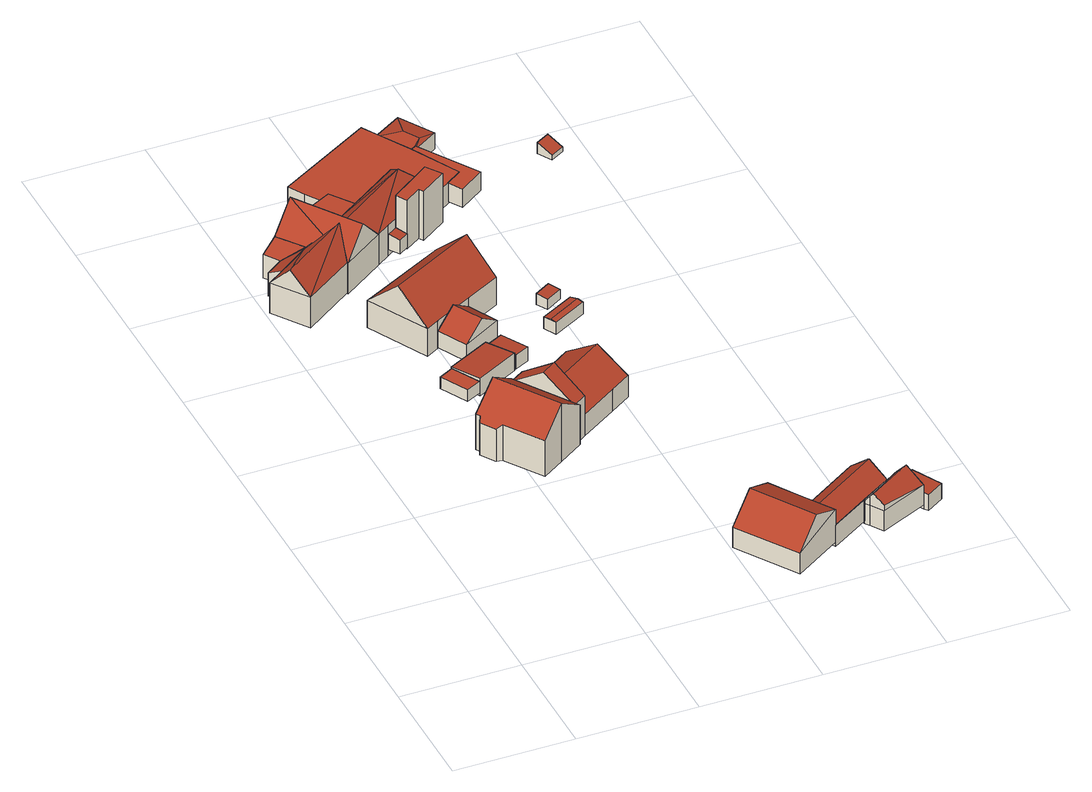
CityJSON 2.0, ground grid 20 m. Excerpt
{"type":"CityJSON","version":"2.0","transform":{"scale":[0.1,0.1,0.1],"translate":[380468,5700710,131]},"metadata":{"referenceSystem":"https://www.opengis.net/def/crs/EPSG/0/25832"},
"CityObjects":{
"building1":{"type":"Building","attributes":{"Gemeindeschluessel":"05911000","Geometrietyp2DReferenz":"3000","function":"31001_1010","roofType":"3100","measuredHeight":10.72,"storeysAboveGround":2},"address":[{"country":"Germany","locality":"Bochum","thoroughfareNumber":"155","thoroughfareName":"Auf dem Kalwes"}],"geometry":[{"type":"Solid","lod":"2","boundaries":[[[[0,1,2,3]],[[4,5,1,0]],[[6,7,5,4]],[[8,9,7,6]],[[10,11,9,8]],[[12,13,11,10]],[[14,15,13,12]],[[16,17,15,14]],[[18,19,17,16]],[[20,21,19,18]],[[3,2,21,20]],[[14,12,10,8,16]],[[6,4,0,3,20,18,16,8]],[[1,5,7,9,11,13,15,17,19,21,2]]]],"semantics":{"surfaces":[{"type":"WallSurface"},{"type":"RoofSurface"},{"type":"GroundSurface"}],"values":[[0,0,0,0,0,0,0,0,0,0,0,1,1,2]]}}]},
"building2":{"type":"Building","attributes":{"Gemeindeschluessel":"05911000","Geometrietyp2DReferenz":"3000","function":"31001_2463","roofType":"1000","measuredHeight":2.13,"storeysAboveGround":1},"geometry":[{"type":"Solid","lod":"2","boundaries":[[[[22,23,24,25]],[[26,27,23,22]],[[28,29,27,26]],[[25,24,29,28]],[[26,22,25,28]],[[23,27,29,24]]]],"semantics":{"surfaces":[{"type":"WallSurface"},{"type":"RoofSurface"},{"type":"GroundSurface"}],"values":[[0,0,0,0,1,2]]}}]},
"building3":{"type":"Building","attributes":{"Gemeindeschluessel":"05911000","Geometrietyp2DReferenz":"3000","function":"31001_2463","roofType":"2100","measuredHeight":3.19,"storeysAboveGround":1},"geometry":[{"type":"Solid","lod":"2","boundaries":[[[[30,31,32,33]],[[34,35,31,30]],[[36,37,35,34]],[[33,32,37,36]],[[34,30,33,36]],[[31,35,37,32]]]],"semantics":{"surfaces":[{"type":"WallSurface"},{"type":"RoofSurface"},{"type":"GroundSurface"}],"values":[[0,0,0,0,1,2]]}}]},
"building4":{"type":"Building","attributes":{"Gemeindeschluessel":"05911000","Geometrietyp2DReferenz":"3000","function":"31001_1010","roofType":"3100","measuredHeight":5.81,"storeysAboveGround":1},"geometry":[{"type":"Solid","lod":"2","boundaries":[[[[38,39,40,41]],[[42,43,39,38]],[[44,45,43,42]],[[41,40,45,44]],[[38,46,42]],[[44,47,41]],[[41,47,46,38]],[[42,46,47,44]],[[39,43,45,40]]]],"semantics":{"surfaces":[{"type":"WallSurface"},{"type":"RoofSurface"},{"type":"GroundSurface"}],"values":[[0,0,0,0,0,0,1,1,2]]}}]},
"building5":{"type":"Building","attributes":{"Gemeindeschluessel":"05911000","Geometrietyp2DReferenz":"3000","function":"31001_1010"},"children":["building5-1","building5-2"]},
"building5-1":{"type":"BuildingPart","attributes":{"roofType":"5000","measuredHeight":11.32,"storeysAboveGround":2},"parents":["building5"],"geometry":[{"type":"Solid","lod":"2","boundaries":[[[[48,49,50,51]],[[52,53,49,48]],[[54,55,56,53,52]],[[51,50,57,58,59]],[[60,54,52,48,61]],[[59,60,61,51]],[[62,63,54,60,59]],[[51,61,48]],[[49,53,56,57,50]],[[58,62,59]],[[55,54,63]],[[57,56,55,58]],[[55,63,62,58]]]],"semantics":{"surfaces":[{"type":"WallSurface"},{"type":"RoofSurface"},{"type":"GroundSurface"},{"type":"ClosureSurface"}],"values":[[0,0,0,0,1,1,0,0,2,0,0,3,3]]}}]},
"building5-2":{"type":"BuildingPart","attributes":{"roofType":"3100","measuredHeight":7.45,"storeysAboveGround":2},"parents":["building5"],"geometry":[{"type":"Solid","lod":"2","boundaries":[[[[64,65,66,67]],[[68,69,65,64]],[[58,57,69,68]],[[67,66,56,55]],[[63,70,71,67,55]],[[68,64,71,70,62,58]],[[71,64,67]],[[65,69,57,56,66]],[[57,58,55,56]],[[63,62,70]],[[62,63,55,58]]]],"semantics":{"surfaces":[{"type":"WallSurface"},{"type":"RoofSurface"},{"type":"GroundSurface"},{"type":"ClosureSurface"}],"values":[[0,0,0,0,1,1,0,2,3,0,3]]}}]},
"building6":{"type":"Building","attributes":{"Gemeindeschluessel":"05911000","Geometrietyp2DReferenz":"3000","function":"31001_1010","roofType":"5000","measuredHeight":10.37,"storeysAboveGround":1},"address":[{"country":"Germany","locality":"Bochum","thoroughfareNumber":"151","thoroughfareName":"Auf dem Kalwes"}],"geometry":[{"type":"Solid","lod":"2","boundaries":[[[[72,73,74,75]],[[76,77,73,72]],[[78,79,77,76]],[[80,81,79,78]],[[82,83,81,80]],[[75,74,83,82]],[[84,72,75,85]],[[76,84,85,82,80,78]],[[72,84,76]],[[82,85,75]],[[73,77,79,81,83,74]]]],"semantics":{"surfaces":[{"type":"WallSurface"},{"type":"RoofSurface"},{"type":"GroundSurface"}],"values":[[0,0,0,0,0,0,1,1,0,0,2]]}}]},
"building7":{"type":"Building","attributes":{"Gemeindeschluessel":"05911000","Geometrietyp2DReferenz":"3000","function":"31001_1100"},"children":["building7-1","building7-2","building7-3","building7-4","building7-5","building7-6"]},
"building7-1":{"type":"BuildingPart","attributes":{"roofType":"5000","measuredHeight":9.36,"storeysAboveGround":1},"parents":["building7"],"geometry":[{"type":"Solid","lod":"2","boundaries":[[[[86,87,88,89]],[[90,91,87,86]],[[92,93,91,90]],[[94,95,89]],[[95,94,96]],[[90,96,94,92]],[[86,89,95]],[[86,95,96]],[[96,90,86]],[[97,88,87,91,93]],[[94,97,93,92]],[[89,88,97,94]]]],"semantics":{"surfaces":[{"type":"WallSurface"},{"type":"RoofSurface"},{"type":"GroundSurface"},{"type":"ClosureSurface"}],"values":[[0,0,0,1,1,1,1,1,0,2,3,3]]}}]},
"building7-2":{"type":"BuildingPart","attributes":{"roofType":"3100","measuredHeight":10.12,"storeysAboveGround":1},"parents":["building7"],"geometry":[{"type":"Solid","lod":"2","boundaries":[[[[98,99,100,101]],[[89,88,99,98]],[[102,103,104,105]],[[106,107,103,102]],[[101,108,106,102,109]],[[110,109,102]],[[109,110,98]],[[94,89,111,98,110,105]],[[111,89,98]],[[109,98,101]],[[102,105,110]],[[112,100,99,88,97,104,103,107]],[[100,112,108,101]],[[108,112,107,106]],[[94,97,88,89]],[[97,94,105,104]]]],"semantics":{"surfaces":[{"type":"WallSurface"},{"type":"RoofSurface"},{"type":"GroundSurface"},{"type":"ClosureSurface"}],"values":[[0,0,0,0,1,1,1,1,0,0,0,2,3,3,3,3]]}}]},
"building7-3":{"type":"BuildingPart","attributes":{"roofType":"3200","measuredHeight":9.25,"storeysAboveGround":1},"parents":["building7"],"geometry":[{"type":"Solid","lod":"2","boundaries":[[[[113,114,115,116]],[[117,118,114,113]],[[119,120,118,117]],[[121,122,120,119]],[[123,124,122,121]],[[101,100,124,123]],[[113,125,117]],[[126,108,101]],[[125,113,116,108]],[[108,126,125]],[[123,121,119,117,125,101]],[[125,126,101]],[[114,118,120,122,124,100,112,115]],[[108,112,100,101]],[[116,115,112,108]]]],"semantics":{"surfaces":[{"type":"WallSurface"},{"type":"RoofSurface"},{"type":"GroundSurface"},{"type":"ClosureSurface"}],"values":[[0,0,0,0,0,0,1,1,1,1,1,1,2,3,3]]}}]},
"building7-4":{"type":"BuildingPart","attributes":{"roofType":"1000","measuredHeight":5.61,"storeysAboveGround":1},"parents":["building7"],"geometry":[{"type":"Solid","lod":"2","boundaries":[[[[127,128,107,106]],[[116,115,128,127]],[[116,127,106,108]],[[128,115,112,107]],[[108,112,115,116]],[[106,107,112,108]]]],"semantics":{"surfaces":[{"type":"WallSurface"},{"type":"RoofSurface"},{"type":"GroundSurface"},{"type":"ClosureSurface"}],"values":[[0,0,1,2,3,3]]}}]},
"building7-5":{"type":"BuildingPart","attributes":{"roofType":"2100","measuredHeight":5.61,"storeysAboveGround":1},"parents":["building7"],"geometry":[{"type":"Solid","lod":"2","boundaries":[[[[129,130,93,92]],[[131,132,130,129]],[[131,129,92,94]],[[130,132,97,93]],[[132,131,94,97]],[[92,93,97,94]]]],"semantics":{"surfaces":[{"type":"WallSurface"},{"type":"RoofSurface"},{"type":"GroundSurface"},{"type":"ClosureSurface"}],"values":[[0,0,1,2,3,3]]}}]},
"building7-6":{"type":"BuildingPart","attributes":{"roofType":"2100","measuredHeight":5.63,"storeysAboveGround":1},"parents":["building7"],"geometry":[{"type":"Solid","lod":"2","boundaries":[[[[133,134,132,131]],[[105,104,134,133]],[[105,133,131,135]],[[134,104,97,132]],[[105,135,94]],[[105,94,97,104]],[[94,135,131]],[[132,97,94,131]]]],"semantics":{"surfaces":[{"type":"WallSurface"},{"type":"RoofSurface"},{"type":"GroundSurface"},{"type":"ClosureSurface"}],"values":[[0,0,1,2,0,3,0,3]]}}]},
"building8":{"type":"Building","attributes":{"Gemeindeschluessel":"05911000","Geometrietyp2DReferenz":"3000","function":"31001_2729","roofType":"2100","measuredHeight":2.58,"storeysAboveGround":1},"geometry":[{"type":"Solid","lod":"2","boundaries":[[[[136,137,138,139]],[[140,141,137,136]],[[142,143,141,140]],[[139,138,143,142]],[[140,136,139,142]],[[137,141,143,138]]]],"semantics":{"surfaces":[{"type":"WallSurface"},{"type":"RoofSurface"},{"type":"GroundSurface"}],"values":[[0,0,0,0,1,2]]}}]},
"building9":{"type":"Building","attributes":{"Gemeindeschluessel":"05911000","Geometrietyp2DReferenz":"3000","function":"31001_1010","roofType":"5000","measuredHeight":8.21,"storeysAboveGround":1},"address":[{"country":"Germany","locality":"Bochum","thoroughfareNumber":"159","thoroughfareName":"Auf dem Kalwes"}],"geometry":[{"type":"Solid","lod":"2","boundaries":[[[[144,145,146,147]],[[148,149,145,144]],[[150,151,149,148]],[[152,153,151,150]],[[147,146,153,152]],[[148,144,154,155,150]],[[155,154,147,152]],[[147,154,144]],[[150,155,152]],[[145,149,151,153,146]]]],"semantics":{"surfaces":[{"type":"WallSurface"},{"type":"RoofSurface"},{"type":"GroundSurface"}],"values":[[0,0,0,0,0,1,1,0,0,2]]}}]},
"building10":{"type":"Building","attributes":{"Gemeindeschluessel":"05911000","Geometrietyp2DReferenz":"3000","function":"51009_1610","roofType":"2100","measuredHeight":2.77},"geometry":[{"type":"Solid","lod":"2","boundaries":[[[[156,157,158,159]],[[160,161,157,156]],[[162,163,161,160]],[[159,158,163,162]],[[160,156,159,162]],[[157,161,163,158]]]],"semantics":{"surfaces":[{"type":"WallSurface"},{"type":"RoofSurface"},{"type":"GroundSurface"}],"values":[[0,0,0,0,1,2]]}}]},
"building11":{"type":"Building","attributes":{"Gemeindeschluessel":"05911000","Geometrietyp2DReferenz":"3000","function":"31001_1100","roofType":"9999","measuredHeight":9,"storeysAboveGround":1},"geometry":[{"type":"Solid","lod":"2","boundaries":[[[[164,165,166,167,168,169]],[[167,170,171,168]],[[166,172,170,167]],[[165,173,172,166]],[[164,174,173,165]],[[169,175,174,164]],[[168,171,175,169]],[[170,172,173,174,175,171]]]],"semantics":{"surfaces":[{"type":"RoofSurface"},{"type":"WallSurface"},{"type":"GroundSurface"}],"values":[[0,1,1,1,1,1,1,2]]}}]},
"building12":{"type":"Building","attributes":{"Gemeindeschluessel":"05911000","Geometrietyp2DReferenz":"3000","function":"31001_1313","roofType":"3100","measuredHeight":2.42,"storeysAboveGround":1},"geometry":[{"type":"Solid","lod":"2","boundaries":[[[[176,177,178,179]],[[180,181,177,176]],[[182,183,181,180]],[[179,178,183,182]],[[176,184,180]],[[182,185,179]],[[179,185,184,176]],[[180,184,185,182]],[[177,181,183,178]]]],"semantics":{"surfaces":[{"type":"WallSurface"},{"type":"RoofSurface"},{"type":"GroundSurface"}],"values":[[0,0,0,0,0,0,1,1,2]]}}]},
"building13":{"type":"Building","attributes":{"Gemeindeschluessel":"05911000","Geometrietyp2DReferenz":"3000","function":"31001_1010","roofType":"5000","measuredHeight":6.58,"storeysAboveGround":1},"geometry":[{"type":"Solid","lod":"2","boundaries":[[[[186,187,188,189]],[[190,191,187,186]],[[192,193,191,190]],[[194,195,193,192]],[[196,197,195,194]],[[198,199,197,196]],[[200,201,199,198]],[[202,203,201,200]],[[189,188,203,202]],[[189,204,205,206,207,208]],[[207,206,209,210,211,192,212]],[[212,192,190]],[[211,194,192]],[[211,210,196,194]],[[210,209,198,196]],[[209,206,205,200,198]],[[208,207,212,190,186]],[[205,204,202,200]],[[204,189,202]],[[208,186,189]],[[187,191,193,195,197,199,201,203,188]]]],"semantics":{"surfaces":[{"type":"WallSurface"},{"type":"RoofSurface"},{"type":"GroundSurface"}],"values":[[0,0,0,0,0,0,0,0,0,1,1,0,0,0,0,0,0,0,0,0,2]]}}]},
"building14":{"type":"Building","attributes":{"Gemeindeschluessel":"05911000","Geometrietyp2DReferenz":"3000","function":"31001_1100","roofType":"1000","measuredHeight":3.82,"storeysAboveGround":1},"geometry":[{"type":"Solid","lod":"2","boundaries":[[[[213,214,215,216]],[[217,218,214,213]],[[219,220,218,217]],[[221,222,220,219]],[[223,224,222,221]],[[225,226,224,223]],[[227,228,226,225]],[[229,230,228,227]],[[231,232,230,229]],[[233,234,232,231]],[[216,215,234,233]],[[231,229,227,225,223,221,219,217,213,216,233]],[[214,218,220,222,224,226,228,230,232,234,215]]]],"semantics":{"surfaces":[{"type":"WallSurface"},{"type":"RoofSurface"},{"type":"GroundSurface"}],"values":[[0,0,0,0,0,0,0,0,0,0,0,1,2]]}}]},
"building15":{"type":"Building","attributes":{"Gemeindeschluessel":"05911000","Geometrietyp2DReferenz":"3000","function":"31001_1313","roofType":"2100","measuredHeight":2.02,"storeysAboveGround":1},"geometry":[{"type":"Solid","lod":"2","boundaries":[[[[235,236,237,238]],[[239,240,236,235]],[[241,242,240,239]],[[238,237,242,241]],[[239,235,238,241]],[[236,240,242,237]]]],"semantics":{"surfaces":[{"type":"WallSurface"},{"type":"RoofSurface"},{"type":"GroundSurface"}],"values":[[0,0,0,0,1,2]]}}]},
"building16":{"type":"Building","attributes":{"Gemeindeschluessel":"05911000","Geometrietyp2DReferenz":"3000","function":"31001_1010","roofType":"5000","measuredHeight":6.08,"storeysAboveGround":1},"geometry":[{"type":"Solid","lod":"2","boundaries":[[[[243,244,245,246]],[[247,248,244,243]],[[249,250,248,247]],[[251,252,250,249]],[[253,254,252,251]],[[255,256,254,253]],[[257,258,256,255]],[[259,260,258,257]],[[246,245,260,259]],[[261,262,263,264,265,266,267,268]],[[253,269,266,265,270]],[[267,266,269,251,249]],[[269,253,251]],[[270,265,264,257,255]],[[270,255,253]],[[268,267,249,247]],[[264,263,259,257]],[[263,262,246,259]],[[262,261,243,246]],[[261,268,247,243]],[[244,248,250,252,254,256,258,260,245]]]],"semantics":{"surfaces":[{"type":"WallSurface"},{"type":"RoofSurface"},{"type":"GroundSurface"}],"values":[[0,0,0,0,0,0,0,0,0,1,1,0,0,0,0,0,0,0,0,0,2]]}}]},
"building17":{"type":"Building","attributes":{"Gemeindeschluessel":"05911000","Geometrietyp2DReferenz":"3000","function":"51009_1610","roofType":"1000","measuredHeight":3.46},"geometry":[{"type":"Solid","lod":"2","boundaries":[[[[271,272,273,225]],[[274,275,272,271]],[[276,277,275,274]],[[278,279,277,276]],[[227,280,279,278]],[[225,273,280,227]],[[278,276,274,271,225,227]],[[272,275,277,279,280,273]]]],"semantics":{"surfaces":[{"type":"WallSurface"},{"type":"RoofSurface"},{"type":"GroundSurface"}],"values":[[0,0,0,0,0,0,1,2]]}}]},
"building18":{"type":"Building","attributes":{"Gemeindeschluessel":"05911000","Geometrietyp2DReferenz":"3000","function":"51009_1610","roofType":"5000","measuredHeight":3.62},"geometry":[{"type":"Solid","lod":"2","boundaries":[[[[281,282,283,284]],[[285,286,282,281]],[[287,288,286,285]],[[289,290,288,287]],[[284,283,290,289]],[[287,285,291]],[[291,289,287]],[[291,285,281,292]],[[281,284,292]],[[292,284,289,291]],[[282,286,288,290,283]]]],"semantics":{"surfaces":[{"type":"WallSurface"},{"type":"RoofSurface"},{"type":"GroundSurface"}],"values":[[0,0,0,0,0,1,1,1,1,1,2]]}}]},
"building19":{"type":"Building","attributes":{"Gemeindeschluessel":"05911000","Geometrietyp2DReferenz":"3000","function":"31001_2463","roofType":"2100","measuredHeight":3.2,"storeysAboveGround":1},"geometry":[{"type":"Solid","lod":"2","boundaries":[[[[293,294,295,296]],[[297,298,294,293]],[[299,300,298,297]],[[301,302,300,299]],[[303,304,302,301]],[[296,295,304,303]],[[301,299,297,293,296,303]],[[294,298,300,302,304,295]]]],"semantics":{"surfaces":[{"type":"WallSurface"},{"type":"RoofSurface"},{"type":"GroundSurface"}],"values":[[0,0,0,0,0,0,1,2]]}}]},
"building20":{"type":"Building","attributes":{"Gemeindeschluessel":"05911000","Geometrietyp2DReferenz":"3000","function":"31001_1313","roofType":"2100","measuredHeight":2,"storeysAboveGround":1},"geometry":[{"type":"Solid","lod":"2","boundaries":[[[[305,306,307,308]],[[309,310,306,305]],[[311,312,310,309]],[[308,307,312,311]],[[309,305,308,311]],[[306,310,312,307]]]],"semantics":{"surfaces":[{"type":"WallSurface"},{"type":"RoofSurface"},{"type":"GroundSurface"}],"values":[[0,0,0,0,1,2]]}}]}
},
"vertices":[
[125,444,110],[125,444,51],[141,420,51],[141,420,110],[129,452,117],[129,452,51],[125,459,117],[125,459,51],[163,483,158],[163,483,51],[205,511,123],[205,511,51],[267,417,124],[267,417,51],[272,409,124],[272,409,51],[230,381,158],[230,381,51],[193,356,117],[193,356,51],[151,418,117],[151,418,51],
[165,640,66],[165,640,45],[141,627,45],[141,627,66],[190,594,66],[190,594,45],[165,581,66],[165,581,45],
[263,632,71],[263,632,39],[237,680,39],[237,680,66],[191,594,71],[191,594,39],[166,644,66],[166,644,39],
[273,719,69],[273,719,36],[248,768,36],[248,768,69],[208,684,67],[208,684,36],[183,733,67],[183,733,36],[241,702,94],[216,751,94],
[205,511,118],[205,511,45],[267,417,45],[267,417,119],[230,527,118],[230,527,45],[232,524,120],[232,524,84],[232,524,45],[290,433,45],[290,433,84],[290,433,119],[261,479,158],[237,463,158],[261,478,119],[261,479,119],
[388,497,84],[388,497,45],[328,589,45],[328,589,84],[353,474,84],[353,474,45],[261,479,120],[358,543,120],
[253,899,84],[253,899,34],[108,823,34],[108,823,84],[306,798,85],[306,798,34],[248,768,85],[248,768,34],[183,733,85],[183,733,34],[161,721,85],[161,721,34],[280,848,138],[135,771,138],
[43,884,67],[43,884,11],[127,942,11],[127,942,67],[2,942,67],[2,942,11],[31,962,67],[31,962,11],[86,1001,67],[136,991,105],[22,913,105],[86,1001,11],
[128,940,67],[128,940,11],[198,988,11],[198,988,67],[125,1093,67],[125,1093,11],[55,1045,11],[55,1045,67],[127,1089,67],[127,1089,11],[157,1046,67],[163,964,113],[90,1069,113],[127,942,68],[157,1046,11],
[279,1129,67],[279,1129,11],[197,1073,11],[197,1073,67],[320,1071,67],[320,1071,11],[290,1051,67],[290,1051,11],[237,1014,67],[237,1014,11],[220,1003,67],[220,1003,11],[270,1080,104],[150,997,104],
[170,1111,67],[170,1111,11],
[17,982,54],[17,982,11],[45,1002,54],[45,1002,11],
[28,1027,54],[28,1027,11],[86,1001,68],
[243,681,61],[243,681,38],[267,635,38],[267,635,64],[268,694,61],[268,694,38],[291,647,64],[291,647,38],
[466,156,95],[466,156,34],[386,104,34],[386,104,71],[498,108,94],[498,108,34],[532,56,94],[532,56,34],[452,4,72],[452,4,34],[425,129,116],[490,29,116],
[248,996,48],[248,996,23],[237,1014,23],[237,1014,51],[232,985,48],[232,985,23],[220,1003,51],[220,1003,23],
[274,1014,110],[279,1006,110],[323,1036,110],[305,1062,110],[237,1014,110],[248,996,110],[305,1062,20],[237,1014,20],[323,1036,20],[279,1006,20],[274,1014,20],[248,996,20],
[403,747,55],[403,747,34],[347,717,34],[347,717,55],[415,726,56],[415,726,34],[358,696,56],[358,696,34],[410,735,58],[353,705,58],
[628,157,65],[628,157,26],[611,182,26],[611,182,65],[645,132,65],[645,132,26],[646,129,65],[646,129,26],[596,96,65],[596,96,26],[532,55,65],[532,55,26],[532,56,65],[532,56,26],[515,82,65],[515,82,26],[498,108,65],[498,108,26],[498,108,66],[515,82,91],[515,81,91],[629,155,91],[628,157,90],[532,56,66],[532,55,66],[596,96,66],[645,132,68],
[178,1117,40],[178,1117,2],[170,1111,2],[170,1111,40],[152,1157,40],[152,1157,2],[136,1184,40],[136,1184,2],[295,1276,40],[295,1276,2],[308,1255,40],[308,1255,2],[342,1197,40],[342,1197,2],[385,1117,40],[385,1117,2],[320,1071,40],[320,1071,2],[279,1129,40],[279,1129,2],[197,1073,40],[197,1073,2],
[361,777,53],[361,777,33],[372,759,33],[372,759,51],[388,793,53],[388,793,33],[399,775,51],[399,775,33],
[645,132,59],[645,132,22],[646,129,22],[646,129,59],[667,146,59],[667,146,22],[671,140,59],[671,140,22],[682,124,59],[682,124,22],[695,103,59],[695,103,22],[615,67,59],[615,67,22],[602,88,59],[602,88,22],[596,96,59],[596,96,22],[645,132,60],[646,129,64],[596,96,63],[602,88,76],[605,82,83],[678,130,83],[671,140,69],[667,146,60],[682,124,77],[615,67,69],
[351,1202,40],[351,1202,6],[342,1197,6],[414,1104,40],[414,1104,6],[372,1075,40],[372,1075,6],[358,1098,40],[358,1098,6],[385,1117,6],
[359,1286,33],[359,1286,3],[308,1255,3],[308,1255,33],[394,1229,33],[394,1229,3],[351,1202,33],[351,1202,3],[342,1197,33],[342,1197,3],[365,1218,40],[349,1244,40],
[682,124,46],[682,124,15],[695,103,15],[695,103,45],[671,140,47],[671,140,15],[701,160,47],[701,160,15],[729,115,44],[729,115,15],[700,96,44],[700,96,15],
[525,1150,30],[525,1150,10],[539,1126,10],[539,1126,18],[548,1163,30],[548,1163,10],[562,1139,18],[562,1139,10]
]}
